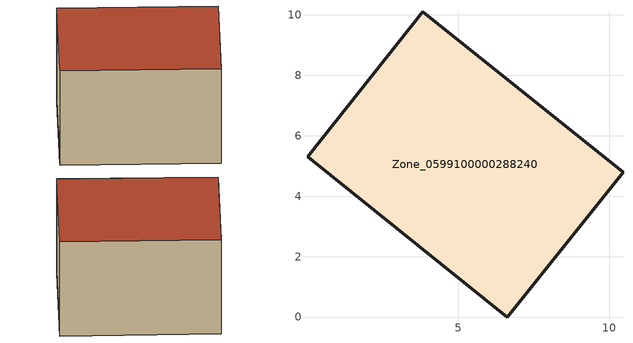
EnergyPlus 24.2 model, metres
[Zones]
Zone_0599100000288240
 floor ground (C_G): 0.07,5.37 3.83,10.1 10.45,4.8 6.62,0 0.01,5.3 z0.44
 wall outside (C_F): 6.62,0 10.45,4.8 3.83,10.1 0.07,5.37 0.01,5.3 6.62,0 z0.44:6.32
 roof outside (C_R): 3.83,10.1 0.07,5.37 0.01,5.3 6.62,0 10.45,4.8 z6.32
[BUILDING]
Pand.0599100000288240: North Axis=0; Terrain=City; Loads Convergence Tolerance Value=0.04; Temperature Convergence Tolerance Value=0.4; Solar Distribution=FullExterior; Maximum Number of Warmup Days=25; Minimum Number of Warmup Days=1
[Site:Location]
Rotterdam.The.Hague.AP_ZH_NLD Design_Conditions: Latitude=51.96; Longitude=4.45; Time Zone=1; Elevation=-4.5
[SITE:GROUNDTEMPERATURE:BUILDINGSURFACE]
18, 18, 18, 18, 18, 18, 18, 18, 18, 18, 18, 18
[MATERIAL] Thermal Absorptance=0.9; Solar Absorptance=0.7; Visible Absorptance=0.7
Name | Roughness | Thickness | Conductivity | Density | Specific Heat
G.TI.1946-1964 | MediumSmooth | 0.15 | 1 | 540 | 1210
F.TI.1946-1964 | Rough | 0.3 | 0.857143 | 1920 | 840
R.TI.1946-1964 | MediumRough | 0.2 | 0.277778 | 1500 | 1000
[CONSTRUCTION]
C_G: G.TI.1946-1964
C_F: F.TI.1946-1964
C_R: R.TI.1946-1964
[ZONE]
Zone_0599100000288240: Type=1; Multiplier=1; Ceiling Height=Autocalculate; Volume=Autocalculate; Floor Area=autocalculate; Part of Total Floor Area=Yes
[ZONEINFILTRATION:DESIGNFLOWRATE]
Infil_Zone_0599100000288240: Zone or ZoneList or Space or SpaceList=Zone_0599100000288240; Schedule=AlwaysOn; Design Flow Rate Calculation Method=Flow/Area; Flow Rate per Floor Area=0.003; Constant Term Coefficient=1; Temperature Term Coefficient=0; Velocity Term Coefficient=0; Velocity Squared Term Coefficient=0
[HVACTEMPLATE:ZONE:IDEALLOADSAIRSYSTEM]
Zone_0599100000288240: Maximum Heating Supply Air Temperature=50; Minimum Cooling Supply Air Temperature=13; Maximum Heating Supply Air Humidity Ratio=0.0156; Minimum Cooling Supply Air Humidity Ratio=0.0077; Heating Limit=NoLimit; Cooling Limit=NoLimit; Dehumidification Control Type=ConstantSensibleHeatRatio; Cooling Sensible Heat Ratio=0.7; Dehumidification Setpoint=60; Humidification Control Type=None; Humidification Setpoint=30; Outdoor Air Method=None; Outdoor Air Flow Rate per Person=0.00944; Outdoor Air Flow Rate per Zone Floor Area=0; Outdoor Air Flow Rate per Zone=0; Demand Controlled Ventilation Type=None; Outdoor Air Economizer Type=NoEconomizer; Heat Recovery Type=None; Sensible Heat Recovery Effectiveness=0.7; Latent Heat Recovery Effectiveness=0.65
[ZONECONTROL:THERMOSTAT]
ThermostatControl_Zone_0599100000288240: Zone or ZoneList=Zone_0599100000288240; Control Type Schedule=DualSetpointControlType; Control 1=Thermostat_Zone_0599100000288240; Temperature Difference Between Cutout And Setpoint=0
[THERMOSTATSETPOINT:DUALSETPOINT]
Thermostat_Zone_0599100000288240: Heating Setpoint Temperature Schedule=HeatingSetpoint_Zone_0599100000288240; Cooling Setpoint Temperature Schedule=CoolingSetpoint_Zone_0599100000288240
[SCHEDULE:COMPACT]
HeatingSetpoint_Zone_0599100000288240: Through: 12/31, For: AllDays, Until: 24:00, 21
CoolingSetpoint_Zone_0599100000288240: Through: 12/31, For: AllDays, Until: 24:00, 24
DualSetpointControlType: Through: 12/31, For: AllDays, Until: 24:00, 4
AlwaysOn: Through: 12/31, For: AllDays, Until: 24:00, 1
